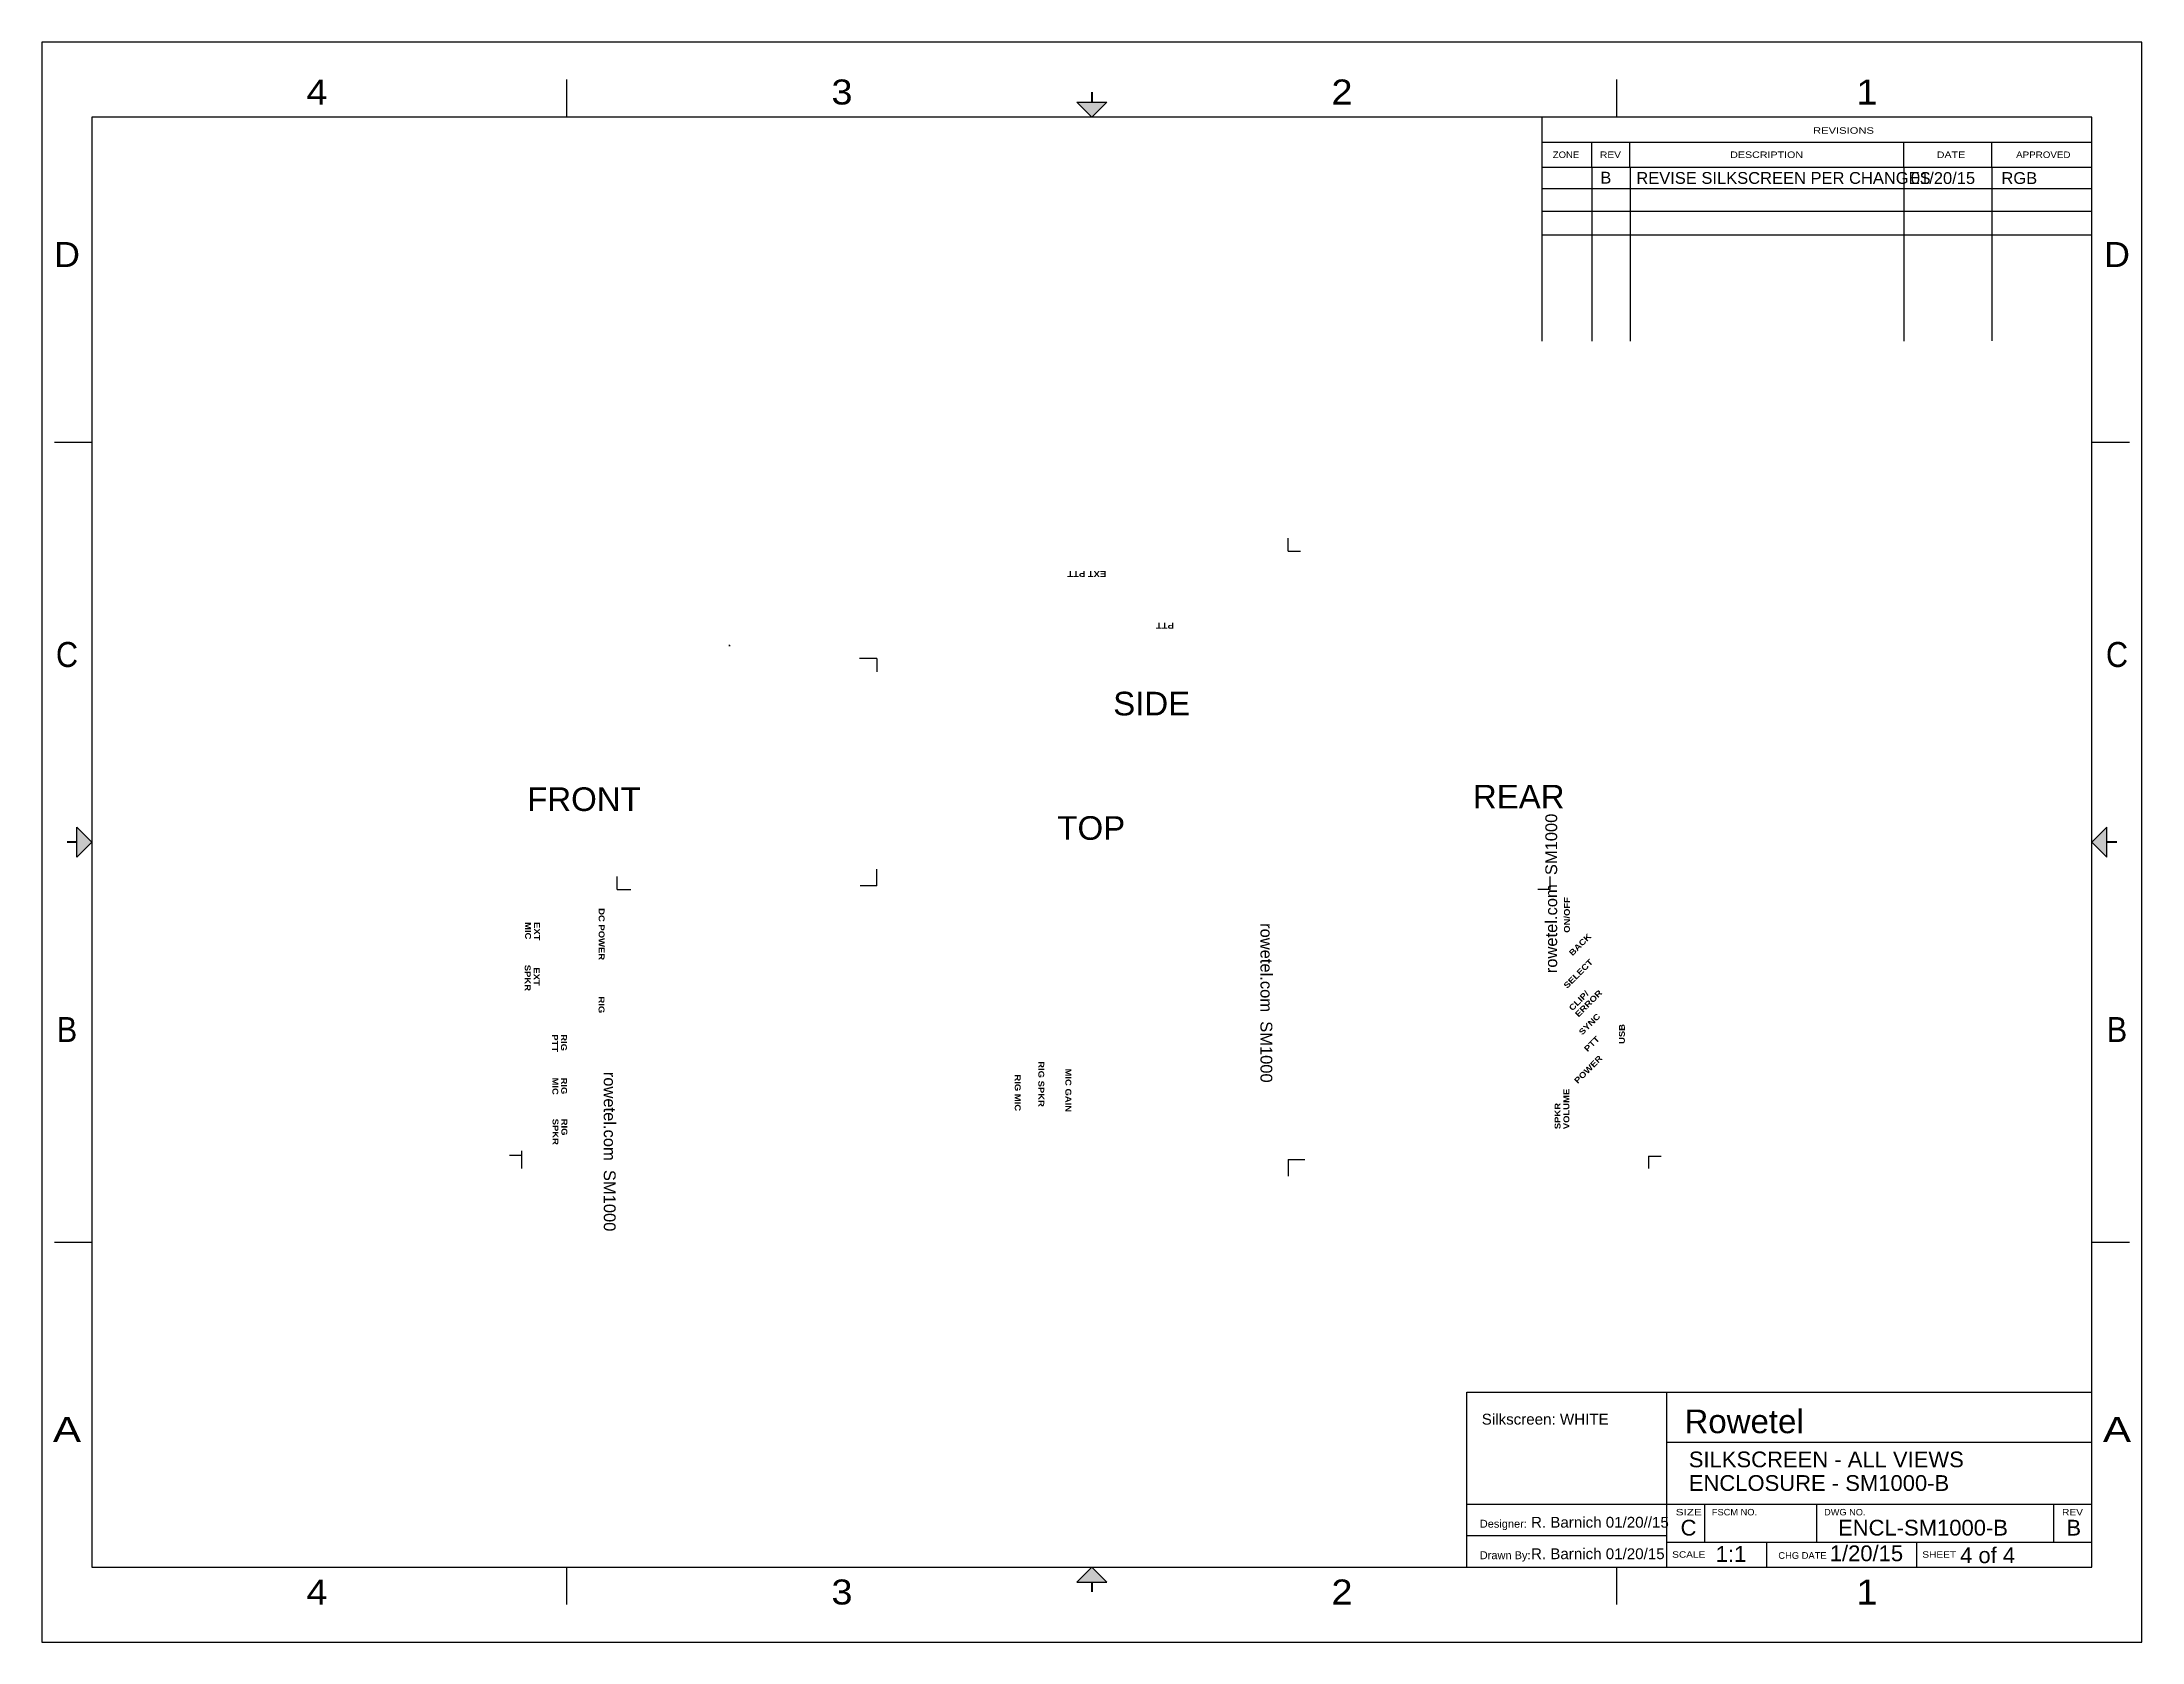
# Model space of a CAD drawing. Extents: x -16 to 518, y -25 to 381.
import ezdxf
from ezdxf.enums import TextEntityAlignment as Align

# ---------------------------------------------------------------- set-up
doc = ezdxf.new("R2010")
doc.units = 0
doc.linetypes.add('HIDDEN', pattern=[9.525, 6.35, -3.175])
doc.layers.add('SS-ALL', color=7, linetype='Continuous')
doc.styles.add('ARIAL', font='arial.ttf')
doc.styles.add('ARIALBLACK', font='')
doc.styles.add('ARIALBLACKB', font='ariblk.ttf')
doc.styles.get('ARIALBLACK').set_extended_font_data('Arial Black')

# ---------------------------------------------------------------- blocks, each defined once
blk = doc.blocks.new('CROSS')
at = {"color": 0, "linetype": 'Continuous'}
for p, q in [((-12.7, 0), (12.7, 0)), ((12.7, 0), (-12.7, 0)), ((0, -12.7), (0, 12.7)), ((0, 12.7), (0, -12.7))]:
    blk.add_line(p, q, dxfattribs=at)
blk = doc.blocks.new('ANSI-C')
for points in [[(262.89, 391.16), (270.51, 391.16), (266.7, 387.35)], [(8.89, 199.39), (8.89, 207.01), (12.7, 203.2)], [(524.51, 199.39), (524.51, 207.01), (520.7, 203.2)], [(262.89, 15.24), (270.51, 15.24), (266.7, 19.05)]]:
    blk.add_hatch(color=7).paths.add_polyline_path(points)
for p, q in [((0, 406.4), (0, 0)), ((533.4, 406.4), (0, 406.4)), ((533.4, 0), (533.4, 406.4)), ((133.35, 387.35), (133.35, 396.875)), ((400.05, 387.35), (400.05, 396.875)), ((12.7, 387.35), (12.7, 19.05)), ((520.7, 387.35), (12.7, 387.35)), ((381, 387.35), (381, 360.74858)), ((520.7, 19.05), (520.7, 387.35)), ((381, 381), (520.7, 381)), ((393.7, 374.65), (393.7, 381)), ((403.352, 374.65), (403.352, 381)), ((472.948, 374.65), (472.948, 381)), ((495.3, 374.65), (495.3, 381)), ((381, 374.65), (520.7, 374.65)), ((3.175, 304.8), (12.7, 304.8)), ((520.7, 304.8), (530.225, 304.8)), ((3.175, 101.6), (12.7, 101.6)), ((520.7, 101.6), (530.225, 101.6)), ((361.95, 63.5), (520.7, 63.5)), ((361.95, 19.05), (361.95, 63.5)), ((412.75, 19.05), (412.75, 63.5)), ((412.75, 50.8), (520.7, 50.8)), ((361.95, 35.052), (520.7, 35.052)), ((422.402, 25.4), (422.402, 35.052)), ((450.85, 25.4), (450.85, 35.052)), ((511.048, 25.4), (511.048, 35.052)), ((361.95, 27.051), (412.75, 27.051)), ((412.75, 25.4), (520.7, 25.4)), ((438.15, 19.05), (438.15, 25.4)), ((476.25, 19.05), (476.25, 25.4)), ((12.7, 19.05), (520.7, 19.05)), ((133.35, 9.525), (133.35, 19.05)), ((400.05, 9.525), (400.05, 19.05)), ((0, 0), (533.4, 0))]:
    blk.add_line(p, q)
for points in [[(262.89, 391.16), (270.51, 391.16), (266.7, 387.35), (262.89, 391.16)], [(8.89, 199.39), (8.89, 207.01), (12.7, 203.2), (8.89, 199.39)], [(524.51, 199.39), (524.51, 207.01), (520.7, 203.2), (524.51, 199.39)], [(262.89, 15.24), (270.51, 15.24), (266.7, 19.05), (262.89, 15.24)]]:
    blk.add_lwpolyline(points)
for points in [[(266.7, 393.7, 0.508, 0.508, 0), (266.7, 391.16, 0.508, 0.508, 0)], [(6.35, 203.2, 0.508, 0.508, 0), (8.89, 203.2, 0.508, 0.508, 0)], [(527.05, 203.2, 0.508, 0.508, 0), (524.51, 203.2, 0.508, 0.508, 0)], [(266.7, 12.7, 0.508, 0.508, 0), (266.7, 15.24, 0.508, 0.508, 0)]]:
    blk.add_lwpolyline(points, format="xyseb")
at = {"style": 'ARIAL'}
for s, width, p in [('4', 1.084091, (69.85, 393.7)), ('3', 1.084091, (203.2, 393.7)), ('2', 1.084091, (330.2, 393.7)), ('1', 1.084091, (463.55, 393.7)), ('D', 1.031635, (6.35, 352.425)), ('D', 1.031635, (527.05, 352.425)), ('C', 0.876184, (6.35, 250.825)), ('C', 0.876184, (527.05, 250.825)), ('B', 0.876184, (6.35, 155.575)), ('B', 0.876184, (527.05, 155.575)), ('A', 1.206819, (6.35, 53.975)), ('A', 1.206819, (527.05, 53.975)), ('4', 1.084091, (69.85, 12.7)), ('3', 1.084091, (203.2, 12.7)), ('2', 1.084091, (330.2, 12.7)), ('1', 1.084091, (463.55, 12.7))]:
    blk.add_text(s, height=6.35, dxfattribs=dict(at, width=width)).set_placement(p, align=Align.MIDDLE_CENTER)
for s, width, p in [('REVISIONS', 1.232661, (449.83908, 383.0955)), ('ZONE', 1.044268, (383.76098, 376.94362)), ('REV', 1.12213, (395.73454, 376.94362)), ('DESCRIPTION', 1.174583, (428.8028, 376.94362)), ('DATE', 1.173604, (481.27158, 376.94362)), ('APPROVED', 1.077245, (501.43156, 376.94362)), ('SIZE', 1.292149, (414.98266, 32.15386)), ('FSCM NO.', 1.018009, (424.15206, 32.15386)), ('DWG NO.', 1.013542, (452.6534, 32.15386)), ('REV', 1.12213, (513.0927, 32.15386)), ('SCALE', 1.110441, (414.07842, 21.3995)), ('SHEET', 1.118206, (477.59112, 21.3995))]:
    blk.add_text(s, height=1.651, dxfattribs=dict(at, width=width)).set_placement(p)

msp = doc.modelspace()

# ---------------------------------------------------------------- linework, layer by layer
at = {"layer": 'SS-ALL', "linetype": 'Continuous'}
for p, q in [((378, 349.31), (378, 305.07)), ((387.66, 349.31), (387.66, 305.07)), ((457.25, 349.31), (457.25, 305.07)), ((479.6, 349.31), (479.6, 305.18)), ((505, 343.8), (365.31, 343.8)), ((505, 338), (365.31, 338)), ((365.3, 335.41), (365.3, 305.07)), ((495, 332), (365.41, 332)), ((505, 332), (495, 332)), ((300.8, 251.72), (300.8, 255)), ((300.8, 251.72), (304, 251.72)), ((196.37, 224.5), (191.95, 224.5)), ((196.37, 224.5), (196.37, 221.1)), ((196.37, 166.69), (196.37, 170.98)), ((130.36, 165.83), (130.36, 169.13)), ((130.36, 165.83), (133.89, 165.83)), ((196.37, 166.69), (192.11, 166.69)), ((367.37, 165.82), (364.22, 165.82)), ((367.37, 165.82), (367.37, 169.14)), ((106.08, 98.2), (103.03, 98.2)), ((106.08, 99.42), (106.08, 98.2)), ((106.08, 98.2), (106.08, 94.96)), ((300.8, 97.25), (305.04, 97.25)), ((300.8, 97.25), (300.8, 93.02)), ((392.37, 98.03), (395.57, 98.03)), ((392.37, 98.03), (392.37, 94.97))]:
    msp.add_line(p, q, dxfattribs=at)

# ---------------------------------------------------------------- block references
msp.add_blockref('ANSI-C', (-15.7, -25.34), dxfattribs=at)
at = {"layer": 'SS-ALL', "linetype": 'Continuous', "xscale": 0.00984251968503937, "yscale": 0.00984251968503937}
msp.add_blockref('CROSS', (158.9, 227.77), dxfattribs=at)

# ---------------------------------------------------------------- texts
at = {"layer": 'SS-ALL', "linetype": 'Continuous', "style": 'ARIAL'}
for s, height, p in [('B', 3, (380.13, 345.1)), ('REVISE SILKSCREEN PER CHANGES', 3, (389.26, 345.03)), ('01/20/15', 3, (459, 345)), ('RGB', 3, (482, 345)), ('SIDE', 6, (256.39, 210.02)), ('REAR', 6, (347.75, 186.38)), ('FRONT', 6, (107.53, 185.74)), ('TOP', 6, (242.2, 178.42)), ('Silkscreen: WHITE', 2.75, (350, 29.88)), ('Rowetel', 6, (401.5, 27.7)), ('SILKSCREEN - ALL VIEWS', 4, (402.59, 19.04)), ('ENCLOSURE - SM1000-B', 4, (402.59, 13.04)), ('Designer:', 2, (349.5, 3.7)), ('R. Barnich 01/20//15', 2.75, (362.5, 3.7)), ('C', 4, (400.5, 1.7)), ('ENCL-SM1000-B', 4, (440.5, 1.7)), ('B', 4, (498.5, 1.7)), ('Drawn By:', 2, (349.5, -4.3)), ('R. Barnich 01/20/15', 2.75, (362.5, -4.3)), ('1:1', 4, (409.42, -4.98)), ('CHG DATE', 1.7, (425.33, -4.21)), ('1/20/15', 4, (438.39, -4.81)), ('4 of 4', 4, (471.5, -5.3))]:
    msp.add_text(s, height=height, dxfattribs=at).set_placement(p)
at = {"layer": 'SS-ALL', "linetype": 'HIDDEN'}
for s, height, rotation, style, p in [('EXT PTT', 1.5, 180, 'ARIALBLACK', (254.61, 246.71)), ('PTT', 1.5, 180, 'ARIALBLACK', (271.8, 233.54)), ('rowetel.com  SM1000', 3, 90, 'ARIAL', (369.15, 144.53)), ('DC POWER', 1.5, 270, 'ARIALBLACK', (125.69, 161.05)), ('ON/OFF', 1.5, 90, 'ARIALBLACK', (372.38, 154.81)), ('MIC', 1.5, 270, 'ARIALBLACK', (107.02, 157.52)), ('EXT', 1.5, 270, 'ARIALBLACK', (109.27, 157.52)), ('BACK', 1.5, 45, 'ARIALBLACKB', (373.05, 148.82)), ('SPKR', 1.5, 270, 'ARIALBLACK', (106.92, 146.67)), (' EXT', 1.5, 270, 'ARIALBLACK', (109.17, 146.67)), ('SELECT', 1.5, 45, 'ARIALBLACK', (371.69, 140.53)), ('CLIP/', 1.5, 45, 'ARIALBLACK', (373.03, 134.85)), ('ERROR', 1.5, 45, 'ARIALBLACK', (374.62, 133.26)), ('RIG', 1.5, 270, 'ARIALBLACK', (125.67, 138.62)), ('SYNC', 1.5, 45, 'ARIALBLACK', (375.55, 128.71)), ('PTT', 1.5, 270, 'ARIALBLACK', (113.87, 129.03)), ('RIG', 1.5, 270, 'ARIALBLACK', (116.12, 129.03)), ('PTT', 1.5, 45, 'ARIALBLACK', (376.9, 124.44)), ('USB', 1.5, 90, 'ARIALBLACK', (386.35, 126.57)), ('POWER', 1.5, 45, 'ARIALBLACK', (374.38, 116.37)), ('MIC', 1.5, 270, 'ARIALBLACK', (113.92, 118.03)), ('RIG', 1.5, 270, 'ARIALBLACK', (116.17, 118.03)), ('rowetel.com  SM1000', 3, 270, 'ARIAL', (127, 119.49)), ('VOLUME', 1.5, 90, 'ARIALBLACK', (372.25, 104.92)), ('SPKR', 1.5, 270, 'ARIALBLACK', (113.98, 107.58)), ('RIG', 1.5, 270, 'ARIALBLACK', (116.23, 107.58)), ('SPKR', 1.5, 90, 'ARIALBLACK', (370, 104.92))]:
    msp.add_text(s, height=height, rotation=rotation, dxfattribs=dict(at, style=style)).set_placement(p)
at = {"layer": 'SS-ALL', "linetype": 'Continuous'}
for s, height, style, p in [('rowetel.com  SM1000', 3, 'ARIAL', (293.8, 157.26)), ('RIG MIC', 1.5, 'ARIALBLACK', (231.39, 118.83)), ('RIG SPKR', 1.5, 'ARIALBLACK', (237.36, 122.18)), ('MIC GAIN', 1.5, 'ARIALBLACK', (244.24, 120.32))]:
    msp.add_text(s, height=height, rotation=270, dxfattribs=dict(at, style=style)).set_placement(p)

doc.saveas('drawing.dxf')
